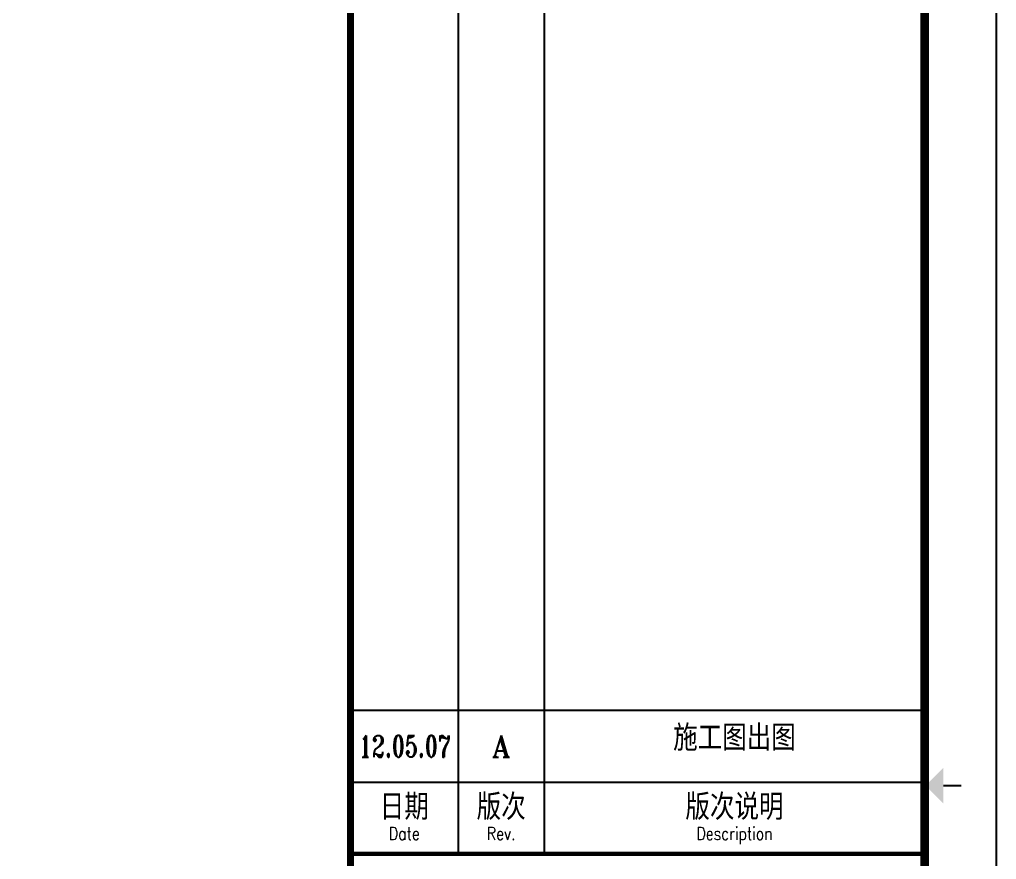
# Model space of a CAD drawing. Extents: x 239268 to 489116, y -316056 to -246175.
# Drawn here: x 407564 to 412371, y -261388 to -257256 of the extents above; entities that cross this region are included whole.
import ezdxf
from ezdxf.enums import TextEntityAlignment as Align

# ---------------------------------------------------------------- set-up
doc = ezdxf.new("R2010")
doc.units = 0
doc.header["$LTSCALE"] = 1000
doc.header["$MEASUREMENT"] = 0
doc.layers.add('图框', color=85, linetype='CONTINUOUS')
doc.styles.add('TKZ1_tjhts.shx', font='tjromant.shx', dxfattribs={"bigfont": 'tjhts.shx'})
doc.styles.add('TKZ2_tjkts.shx', font='tjromant.shx', dxfattribs={"bigfont": 'tjkts.shx'})

# ---------------------------------------------------------------- blocks, each defined once
blk = doc.blocks.new('TJAD_TK_A0')
at = {"layer": '图框'}
for p, q in [((2162, -441.7), (2162, 399.3)), ((2087, 389.3), (2087, -30.7)), ((2099, 389.3), (2099, -30.7)), ((2072, -10.7), (2152, -10.7)), ((2072, -20.7), (2152, -20.7)), ((2072, -30.7), (2152, -30.7))]:
    blk.add_line(p, q, dxfattribs=at)
at = {"layer": '图框', "const_width": 1.2}
blk.add_lwpolyline([(2152, -431.7), (2152, 389.3), (998, 389.3), (998, -431.7)], close=True, dxfattribs=at)
at = {"layer": '图框'}
for points, const_width in [([(2072, 389.3), (2072, -431.7)], 1), ([(2154.61, -21.2), (2157.11, -21.2)], 0.3), ([(2072, -30.7), (2152, -30.7)], 0.6)]:
    blk.add_lwpolyline(points, dxfattribs=dict(at, const_width=const_width))
blk.add_solid([(2154.61, -23.7), (2154.61, -18.7), (2152.11, -21.2)], dxfattribs=at)
at = {"layer": '图框', "style": 'TKZ2_tjkts.shx'}
for s, p in [('日期', (2079.5, -24.16)), ('版次', (2093, -24.16)), ('版次说明', (2125.5, -24.16))]:
    blk.add_text(s, height=3.6, dxfattribs=at).set_placement(p, align=Align.MIDDLE_CENTER)
at = {"layer": '图框', "style": 'TKZ2_tjkts.shx', "width": 0.8}
for s, p in [('Date', (2079.5, -27.86)), ('Rev.', (2093, -27.86)), ('Description', (2125.5, -27.86))]:
    blk.add_text(s, height=1.8, dxfattribs=at).set_placement(p, align=Align.MIDDLE_CENTER)

msp = doc.modelspace()

# ---------------------------------------------------------------- linework, layer by layer
at = {"layer": '图框', "color": 1}
msp.add_lwpolyline([(371263.9, -246528.2), (409192.4, -246528.2), (409192.4, -275521.9), (371263.9, -275521.9)], close=True, dxfattribs=at)

# ---------------------------------------------------------------- block references
at = {"layer": '图框', "xscale": 35.31510107015492, "yscale": 35.31510107015492, "zscale": 35.31510107015458}
msp.add_blockref('TJAD_TK_A0', (336019.5, -260276.3), dxfattribs=at)

# ---------------------------------------------------------------- texts
at = {"layer": '图框', "color": 3, "style": 'TKZ1_tjhts.shx'}
for s, height, p in [('施工图出图', 127.13, (411081.7, -260789.9)), ('A', 105.9, (409934, -260830.9))]:
    msp.add_text(s, height=height, dxfattribs=at).set_placement(p, align=Align.MIDDLE_CENTER)
at = {"layer": '图框', "color": 3, "style": 'TKZ1_tjhts.shx', "width": 0.7}
msp.add_text('12.05.07', height=105.95, dxfattribs=at).set_placement((409460, -260830.9), align=Align.MIDDLE_CENTER)

doc.saveas('drawing.dxf')
